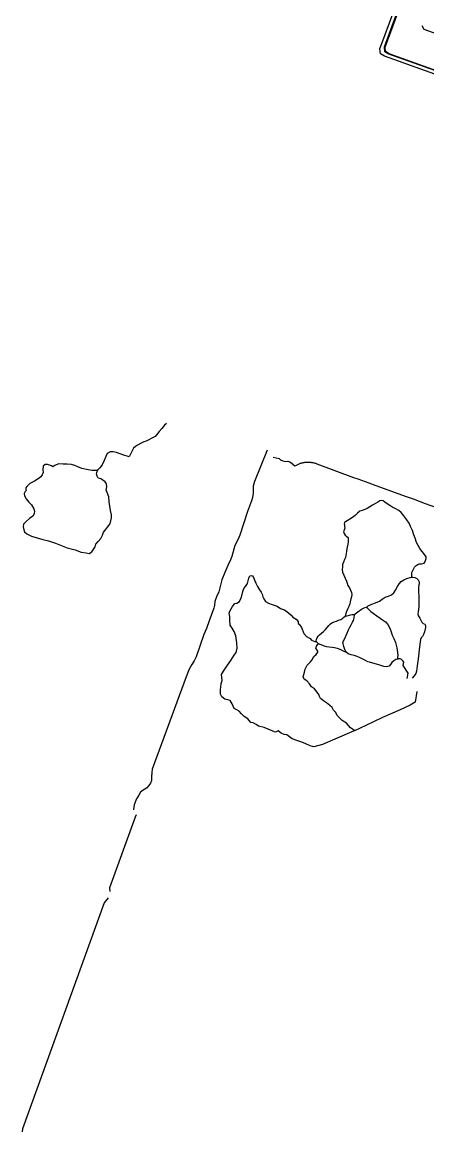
# Model space of a CAD drawing. Header units: inches. Extents: x 327545 to 344127, y 4677187 to 4689491.
# Drawn here: x 327545 to 328930, y 4679642 to 4683436 of the extents above; entities that cross this region are included whole.
import ezdxf

# ---------------------------------------------------------------- set-up
doc = ezdxf.new("R2010")
doc.units = ezdxf.units.IN
doc.header["$MEASUREMENT"] = 0
doc.layers.add('Trails', color=7, linetype='Continuous')

msp = doc.modelspace()

# ---------------------------------------------------------------- linework, layer by layer
at = {"layer": 'Trails'}
for points in [[(329371.1868, 4683109.7077), (328782.5645, 4683319.8393), (328768.6101, 4683327.8105), (328766.6164, 4683345.2489), (329004.6415, 4683986.9321)], [(329076.0114, 4683227.5642), (328797.4287, 4683327.3847), (328783.6818, 4683335.0409), (328782.498, 4683351.9208), (329015.2353, 4683988.8427)], [(329382.0773, 4683118.6714), (329283.1852, 4683154.0551), (328798.0051, 4683328.3911), (328785.3844, 4683335.9318), (328784.5907, 4683351.0924), (328858.2485, 4683552.795)], [(328909.4799, 4683424.7906), (328916.756, 4683412.8843), (329305.317, 4683272.8233), (329308.2055, 4683270.1364), (329311.2812, 4683266.5645), (329312.8687, 4683264.2163), (329313.0672, 4683261.0413), (329283.1852, 4683178.0132), (329280.7483, 4683165.8026), (329280.7747, 4683160.8019), (329283.1852, 4683154.0551)], [(328038.1441, 4682063.7398), (328030.8129, 4682058.0157), (328021.1907, 4682046.5674), (328012.7139, 4682036.9508), (328003.3208, 4682025.0446), (327998.7388, 4682019.3204), (327987.742, 4682013.3674), (327975.3705, 4682007.1853), (327968.4975, 4682003.9797), (327960.2499, 4682000.7742), (327948.5657, 4681995.9659), (327938.2562, 4681989.5549), (327931.8414, 4681984.9756), (327924.5101, 4681979.0225), (327910.3059, 4681949.4859), (327888.7704, 4681956.8128), (327867.2349, 4681965.0556), (327855.7799, 4681966.8873), (327845.0121, 4681967.3452), (327835.1608, 4681961.85), (327829.8915, 4681951.5466), (327824.1639, 4681937.1217), (327817.9782, 4681922.6969), (327810.1888, 4681912.1644), (327803.0027, 4681905.3488), (327797.5043, 4681903.2881), (327784.2164, 4681903.2881), (327769.783, 4681905.5778), (327748.4767, 4681910.1571), (327734.9597, 4681915.8812), (327723.9629, 4681920.6895), (327712.5078, 4681923.6661), (327698.5327, 4681924.5819), (327684.7867, 4681924.5819), (327668.9787, 4681925.4978), (327656.4239, 4681919.9854), (327648.9667, 4681915.3718), (327644.7054, 4681919.2756), (327630.8563, 4681923.5344), (327622.6889, 4681923.1795), (327616.297, 4681917.856), (327615.2317, 4681905.4347), (327616.297, 4681896.5622), (327612.3908, 4681888.0447), (327607.7744, 4681881.3016), (327599.2519, 4681874.9135), (327586.468, 4681866.7509), (327570.4882, 4681858.2333), (327560.5453, 4681849.006), (327557.3493, 4681844.0375), (327557.3493, 4681839.7787), (327557.7045, 4681834.8101), (327555.2187, 4681830.9063), (327550.9574, 4681824.1632), (327552.0227, 4681817.0653), (327557.7045, 4681806.7733), (327567.2923, 4681794.3519), (327576.525, 4681785.8344), (327583.9823, 4681771.9934), (327586.1129, 4681764.5405), (327585.4027, 4681755.3132), (327580.4312, 4681747.5055), (327569.778, 4681738.988), (327559.835, 4681730.4704), (327549.537, 4681719.4686), (327548.4257, 4681711.0867), (327549.8461, 4681700.4397), (327552.6869, 4681693.3418), (327560.4992, 4681686.2439), (327576.4791, 4681678.4361), (327614.8306, 4681666.7245), (327634.0063, 4681663.1756), (327658.5086, 4681654.658), (327681.2354, 4681645.4307), (327698.6356, 4681638.6876), (327725.2686, 4681631.5897), (327745.5096, 4681624.1369), (327763.265, 4681622.0075), (327773.563, 4681619.8781), (327782.4407, 4681625.5565), (327794.1592, 4681642.2366), (327796.6449, 4681651.464), (327804.1022, 4681660.6913), (327812.9798, 4681670.2735), (327818.6615, 4681681.6302), (327821.8575, 4681691.9222), (327829.3147, 4681699.7299), (327836.4168, 4681709.6671), (327844.2292, 4681719.6042), (327847.7802, 4681731.3158), (327849.9109, 4681740.898), (327849.9109, 4681751.19), (327846.7149, 4681766.8055), (327841.7478, 4681795.4679), (327840.3274, 4681813.2127), (327835.3559, 4681827.4086), (327831.8049, 4681835.9261), (327833.5804, 4681847.2828), (327832.515, 4681857.2199), (327827.8987, 4681864.3179), (327820.4414, 4681869.9962), (327813.6944, 4681874.255), (327804.1065, 4681877.4491), (327800.9106, 4681883.4823), (327798.78, 4681891.645), (327799.135, 4681896.6135), (327803.0027, 4681905.3488)], [(328381.4588, 4681973.0214), (328338.1597, 4681865.7181), (328334.0851, 4681849.2927), (328333.3443, 4681825.9035), (328331.7568, 4681810.3459), (328327.788, 4681799.7097), (328314.6117, 4681762.5621), (328287.6242, 4681682.3932), (328281.2742, 4681666.3594), (328271.5904, 4681646.6744), (328261.2716, 4681609.5268), (328256.0329, 4681597.7793), (328247.1428, 4681578.7292), (328236.5066, 4681554.2817), (328227.1403, 4681529.3579), (328216.1865, 4681488.7178), (328208.4851, 4681471.7073), (328203.3278, 4681455.2215), (328201.8649, 4681441.4842), (328199.0415, 4681432.0439), (328183.9602, 4681389.3401), (328173.8002, 4681363.3051), (328165.0689, 4681342.8263), (328138.9545, 4681266.007), (328131.8901, 4681252.8307), (328123.6351, 4681239.2576), (328115.142, 4681223.5413), (328104.3469, 4681197.9825), (327988.8825, 4680881.4889), (327987.3744, 4680870.2176), (327986.5807, 4680855.2157), (327985.9457, 4680843.4682), (327982.9294, 4680834.2607), (327977.77, 4680825.9263), (327968.9594, 4680816.7982), (327957.6881, 4680809.6544), (327948.4012, 4680802.9869), (327942.6862, 4680793.4619), (327935.2249, 4680780.1268), (327927.6843, 4680759.4893), (327926.0174, 4680751.7899), (327924.3505, 4680743.9318), (327924.8288, 4680743.0446)], [(328401.8476, 4681948.9534), (328422.2818, 4681944.6041), (328427.5735, 4681939.3124), (328434.9818, 4681936.1374), (328444.5068, 4681934.0207), (328451.9152, 4681935.0791), (328461.4402, 4681931.904), (328476.1422, 4681918.8977), (328479.3633, 4681920.7103), (328492.7863, 4681926.8828), (328495.2009, 4681927.7624), (328497.6431, 4681928.5623), (328500.1102, 4681929.2816), (328502.5996, 4681929.9194), (328505.1087, 4681930.4751), (328507.6346, 4681930.9482), (328510.1747, 4681931.338), (328512.7262, 4681931.6443), (328515.2864, 4681931.8665), (328517.8525, 4681932.0046), (328520.4218, 4681932.0583), (328522.9914, 4681932.0276), (328525.644, 4681931.9087), (328528.2912, 4681931.7024), (328530.9303, 4681931.4092), (328533.5582, 4681931.0292), (328536.1722, 4681930.563), (328538.7695, 4681930.0109), (328541.3471, 4681929.3737), (328543.9024, 4681928.652), (328546.4326, 4681927.8465), (328548.9349, 4681926.9582), (328551.4065, 4681925.988), (328677.0296, 4681879.6632), (328691.099, 4681874.5884), (328728.5995, 4681861.0621)], [(328728.5995, 4681861.0621), (328752.8139, 4681852.0144), (328781.4719, 4681841.8703), (328853.5528, 4681815.8447), (328880.6266, 4681805.9021), (328921.8382, 4681790.7675), (328959.8706, 4681776.8004), (328994.063, 4681765.2529), (329017.9173, 4681757.1967)], [(328647.7729, 4681404.6959), (328649.5175, 4681405.4139), (328654.7512, 4681406.5421), (328662.3454, 4681407.9781), (328666.7582, 4681409.414), (328671.8894, 4681410.5423), (328676.4048, 4681411.0551), (328680.7869, 4681410.5412), (328682.5819, 4681413.5718), (328691.4909, 4681419.8794), (328704.2975, 4681428.7843), (328713.2064, 4681433.9788), (328719.1458, 4681435.463), (328721.3009, 4681434.1704), (328726.6248, 4681439.9956), (328739.1866, 4681446.4632), (328751.7482, 4681450.458), (328765.2616, 4681455.7843), (328774.2069, 4681462.8226), (328785.246, 4681469.8609), (328796.6657, 4681473.6655), (328806.3724, 4681478.0406), (328814.5566, 4681484.8887), (328820.2664, 4681493.4489), (328826.7376, 4681506.1939), (328832.0668, 4681515.1346), (328839.6799, 4681523.6947), (328849.006, 4681529.5917), (328858.9031, 4681534.1571), (328870.5131, 4681537.3909), (328875.7267, 4681538.0075), (328875.5241, 4681545.599), (328875.9941, 4681554.5245), (328878.9708, 4681561.7275), (328884.4544, 4681572.0622), (328890.5646, 4681578.0126), (328896.6748, 4681582.2404), (328901.3749, 4681583.6497), (328909.3652, 4681584.276), (328918.1388, 4681586.4683), (328920.4889, 4681590.2263), (328922.1045, 4681595.5729), (328924.3108, 4681601.7782), (328924.4057, 4681608.0773), (328919.3922, 4681615.4369), (328911.0886, 4681626.0848), (328903.255, 4681636.2629), (328897.2962, 4681646.3427), (328892.0624, 4681657.42), (328886.9312, 4681671.4718), (328883.0315, 4681683.1646), (328877.7977, 4681697.4215), (328870.922, 4681712.1913), (328866.2869, 4681722.8444), (328859.1033, 4681734.1269), (328848.8409, 4681748.1788), (328839.6048, 4681759.2561), (328831.6001, 4681765.9231), (328819.3879, 4681772.6925), (328811.1028, 4681776.6208), (328800.943, 4681782.98), (328791.9122, 4681789.2367), (328783.7023, 4681795.3907), (328777.6475, 4681798.8781), (328772.6189, 4681800.1089), (328766.4615, 4681799.3909), (328759.6884, 4681795.3907), (328751.5811, 4681790.3649), (328741.0109, 4681784.1083), (328732.4931, 4681778.3645), (328723.6675, 4681773.5437), (328715.7655, 4681769.7487), (328706.1188, 4681766.7743), (328698.4221, 4681763.7998), (328689.9043, 4681757.0303), (328681.7971, 4681749.3377), (328673.2793, 4681742.7733), (328664.2485, 4681736.8244), (328654.422, 4681731.0952), (328648.9829, 4681727.4028), (328646.0068, 4681725.1463), (328645.1859, 4681721.1461), (328645.3911, 4681716.9408), (328646.3147, 4681711.915), (328646.52, 4681705.9661), (328642.6203, 4681693.2476), (328644.2623, 4681687.5038), (328647.854, 4681681.76), (328653.2931, 4681677.4521), (328658.1164, 4681673.5546), (328658.4243, 4681668.8364), (328658.1164, 4681658.7848), (328656.7823, 4681651.5024), (328654.3139, 4681636.0219), (328652.2614, 4681625.7651), (328650.2089, 4681612.1235), (328648.8748, 4681605.2515), (328645.616, 4681598.3281), (328642.0243, 4681589.1995), (328639.0482, 4681581.6095), (328638.8429, 4681574.3272), (328637.8166, 4681563.7627), (328639.4587, 4681555.4546), (328643.5636, 4681545.7107), (328648.1816, 4681534.7359), (328652.4918, 4681524.4791), (328654.6469, 4681517.7096), (328657.4354, 4681510.4324), (328662.464, 4681502.227), (328666.1584, 4681493.5087), (328669.3398, 4681485.5084), (328671.0844, 4681479.0466), (328670.2634, 4681471.6617), (328667.5952, 4681463.764), (328665.0296, 4681454.5328), (328664.0034, 4681447.3531), (328660.5142, 4681438.4296), (328657.1276, 4681431.1473), (328652.5962, 4681420.6965), (328650.6463, 4681413.6193), (328648.7991, 4681408.1832), (328647.7729, 4681404.6959)], [(328680.2146, 4681013.2096), (328679.2677, 4681012.7665), (328612.4819, 4680984.5385), (328570.3415, 4680966.497), (328541.246, 4680958.135), (328536.2082, 4680958.8028), (328528.2699, 4680961.9225), (328513.4844, 4680968.5588), (328499.6389, 4680973.864), (328482.4606, 4680980.181), (328466.9365, 4680985.9211), (328458.0109, 4680992.4453), (328448.5985, 4680998.8883), (328439.7262, 4680999.9759), (328429.3112, 4681004.8372), (328418.6262, 4681012.3762), (328409.9903, 4681008.8915), (328401.3377, 4681011.2569), (328384.6631, 4681018.8029), (328371.0083, 4681024.3677), (328352.474, 4681029.3251), (328344.0016, 4681034.437), (328334.1101, 4681039.793), (328325.2179, 4681041.6149), (328315.055, 4681053.888), (328302.4564, 4681062.1947), (328293.9781, 4681070.6698), (328285.5777, 4681080.4471), (328277.644, 4681084.4431), (328269.2778, 4681089.8487), (328262.5638, 4681105.1831), (328255.0974, 4681116.9925), (328246.161, 4681119.4067), (328236.7745, 4681121.7522), (328226.706, 4681129.4775), (328221.9223, 4681138.1942), (328221.6772, 4681154.6087), (328222.79, 4681163.6267), (328224.695, 4681174.7012), (328227.4798, 4681185.3538), (328225.5146, 4681205.0594), (328232.4495, 4681216.6408), (328246.3752, 4681237.7337), (328257.8057, 4681253.8989), (328269.1803, 4681272.134), (328275.5645, 4681280.5136), (328278.5806, 4681295.6536), (328277.6091, 4681313.952), (328274.3321, 4681338.004), (328269.334, 4681352.0501), (328261.9913, 4681364.4391), (328255.3669, 4681373.8201), (328253.5823, 4681389.7859), (328253.9227, 4681403.7379), (328251.3808, 4681415.3012), (328254.2891, 4681422.6303), (328262.6437, 4681437.6763), (328271.1101, 4681448.5822), (328278.3242, 4681449.8138), (328287.0957, 4681455.3102), (328292.5681, 4681467.9674), (328295.6271, 4681478.5673), (328298.686, 4681489.1671), (328301.745, 4681499.767), (328306.9848, 4681506.283), (328314.5133, 4681516.5261), (328316.5657, 4681526.0629), (328318.9492, 4681535.1306), (328322.8641, 4681543.5229), (328327.0713, 4681544.0354), (328330.9342, 4681542.5468), (328334.6465, 4681537.7875), (328339.1199, 4681525.48), (328342.3502, 4681517.919), (328348.5615, 4681506.1367), (328355.7107, 4681495.0172), (328361.1643, 4681487.5557), (328364.9346, 4681480.0585), (328367.0605, 4681471.6531), (328370.5417, 4681464.2056), (328376.4258, 4681455.1538), (328386.236, 4681449.8931), (328398.7972, 4681445.0525), (328415.9341, 4681439.1271), (328427.6591, 4681431.1549), (328440.6089, 4681426.8431), (328454.2983, 4681416.4486), (328463.9996, 4681408.8245), (328469.604, 4681401.6074), (328480.9497, 4681394.8915), (328487.0328, 4681386.9965), (328487.5236, 4681379.4679), (328490.4051, 4681377.1856), (328498.6919, 4681366.5294), (328506.6333, 4681345.2129), (328516.5148, 4681335.1757), (328528.7776, 4681328.5998), (328532.9459, 4681323.4163), (328544.7516, 4681318.2078), (328550.5476, 4681316.9231)], [(328875.7267, 4681538.0075), (328878.8234, 4681538.3738), (328886.5078, 4681537.5204), (328893.1249, 4681533.8933), (328897.8209, 4681529.1994), (328900.3824, 4681522.7986), (328901.2362, 4681515.9712), (328900.1661, 4681511.8064), (328898.8854, 4681501.7786), (328898.9378, 4681486.9366), (328899.5258, 4681473.1885), (328900.1661, 4681459.747), (328899.9527, 4681449.0791), (328899.9527, 4681437.9844), (328898.8854, 4681427.9566), (328897.6047, 4681419.4223), (328896.3239, 4681413.2349), (328897.9862, 4681407.4224), (328902.9347, 4681397.9111), (328909.5581, 4681385.0716), (328914.8946, 4681380.3777), (328919.8041, 4681377.8174), (328922.3655, 4681372.9102), (328922.3655, 4681366.7228), (328919.1637, 4681350.9343), (328916.2592, 4681342.0859), (328912.099, 4681335.7874), (328907.6944, 4681330.8627), (328905.0298, 4681325.7266), (328902.9204, 4681308.9043), (328900.5724, 4681289.9154), (328898.4379, 4681268.793), (328896.7302, 4681250.6576), (328894.5956, 4681234.6557), (328891.6717, 4681217.1312), (328889.6861, 4681209.0527), (328884.3282, 4681200.8269), (328877.5092, 4681192.9632)], [(328828.6915, 4681258.5762), (328827.8798, 4681258.4971), (328820.6413, 4681256.4564), (328813.9596, 4681252.5605), (328807.8347, 4681246.4384), (328803.3802, 4681240.3163), (328798.1833, 4681234.5652), (328789.8311, 4681231.7824), (328779.8086, 4681232.71), (328769.4148, 4681236.0493), (328754.7521, 4681240.8728), (328742.5023, 4681244.7687), (328730.8093, 4681247.737), (328725.2412, 4681248.6646), (328717.6315, 4681253.6736), (328708.1657, 4681258.126), (328699.2568, 4681262.764), (328689.2342, 4681267.5875), (328678.4692, 4681270.3702), (328668.0755, 4681273.3386), (328658.4241, 4681276.4924), (328651.1855, 4681282.0579), (328646.9167, 4681291.5194), (328643.3902, 4681301.7229), (328640.7917, 4681310.0712), (328639.6782, 4681316.5644), (328645.2462, 4681326.2113), (328653.784, 4681344.5777), (328659.5377, 4681357.935), (328664.0216, 4681367.5632), (328668.1048, 4681375.3549), (328673.673, 4681384.2599), (328676.2714, 4681390.382), (328678.6842, 4681398.9158), (328680.3546, 4681408.7483), (328680.7869, 4681410.5412), (328682.5819, 4681413.5718), (328691.4909, 4681419.8794), (328704.2975, 4681428.7843), (328713.2064, 4681433.9788), (328719.1458, 4681435.463), (328721.3009, 4681434.1704), (328722.8578, 4681433.2367), (328728.2403, 4681428.5988), (328736.2212, 4681421.5491), (328743.2742, 4681415.427), (328756.6376, 4681405.78), (328767.217, 4681398.7303), (328775.8072, 4681392.8842), (328785.4586, 4681386.2056), (328794.3675, 4681376.3731), (328801.0492, 4681364.4999), (328805.6893, 4681351.3281), (328809.0301, 4681340.1969), (328814.4127, 4681329.0659), (328819.6095, 4681315.152), (328824.4352, 4681297.1566), (328827.4049, 4681281.0165), (328827.7761, 4681270.9985), (328826.4771, 4681264.5668), (328826.4771, 4681261.784), (328827.7763, 4681259.0012), (328828.6915, 4681258.5762)], [(328550.5476, 4681316.9231), (328549.5213, 4681321.1284), (328549.9318, 4681325.5389), (328552.3948, 4681331.1801), (328556.1918, 4681336.7188), (328560.0915, 4681341.4369), (328567.2133, 4681347.0527), (328573.9865, 4681353.1041), (328580.8623, 4681359.9762), (328587.5328, 4681367.5663), (328592.4588, 4681373.2075), (328598.5135, 4681379.0539), (328602.4132, 4681382.5412), (328610.6232, 4681385.9259), (328617.9094, 4681388.1824), (328625.8114, 4681390.8492), (328633.4056, 4681394.0288), (328640.384, 4681398.0289), (328643.9758, 4681401.2086), (328647.7729, 4681404.6959)], [(328550.5476, 4681316.9231), (328554.7551, 4681313.2307), (328559.2706, 4681309.9485)], [(328680.2146, 4681013.2096), (328679.8094, 4681013.5063), (328666.3739, 4681023.3432), (328659.321, 4681031.552), (328652.1451, 4681039.0457), (328638.362, 4681048.7804), (328624.9479, 4681060.6608), (328620.9776, 4681065.3939), (328616.4386, 4681075.3795), (328607.9558, 4681083.8343), (328603.9472, 4681092.6242), (328595.9333, 4681099.5255), (328584.5294, 4681108.1146), (328573.7174, 4681115.8655), (328564.2737, 4681123.0129), (328560.6724, 4681129.8916), (328558.2665, 4681137.3012), (328552.705, 4681145.6217), (328543.1615, 4681156.4681), (328533.2989, 4681163.3193), (328526.5536, 4681173.3163), (328516.9486, 4681183.8051), (328508.0968, 4681190.1142), (328504.557, 4681197.3506), (328508.7549, 4681213.1973), (328511.2537, 4681223.4451), (328518.3613, 4681236.9504), (328529.1548, 4681248.3488), (328534.1941, 4681254.1095), (328541.5361, 4681266.838), (328548.7318, 4681274.4369), (328554.8551, 4681282.2203), (328554.3364, 4681285.6233), (328550.6121, 4681291.7869), (328548.183, 4681294.7821), (328550.5471, 4681302.1075), (328554.2796, 4681308.8294), (328559.2706, 4681309.9485)], [(328559.2706, 4681309.9485), (328567.4804, 4681306.4612), (328576.7165, 4681303.7944), (328584.7212, 4681301.7431), (328593.0337, 4681299.6917), (328603.2961, 4681298.4609), (328611.4033, 4681297.5378), (328621.05, 4681295.0761), (328629.8756, 4681291.9991), (328638.496, 4681287.3835), (328645.6796, 4681284.5116), (328651.1855, 4681282.0579)], [(328848.853, 4681248.108), (328844.9553, 4681252.5605), (328841.0576, 4681256.4564), (328835.4895, 4681259.2391), (328828.6915, 4681258.5762)], [(328859.5039, 4681191.6123), (328863.5146, 4681210.3207), (328846.8035, 4681236.3789), (328848.853, 4681248.108)], [(328893.0106, 4681147.573), (328886.7293, 4681111.0558), (328870.211, 4681101.188), (328836.0744, 4681084.2894), (328776.0772, 4681058.6006), (328718.9877, 4681031.3524), (328680.2146, 4681013.2096)], [(327934.1931, 4680725.6755), (327930.383, 4680718.0555), (327842.8035, 4680475.6227), (327843.9237, 4680463.0565)], [(327837.9044, 4680441.4929), (327824.555, 4680425.1082), (327545.1542, 4679651.6872), (327544.6251, 4679641.7389)]]:
    msp.add_lwpolyline(points, dxfattribs=at)

doc.saveas('drawing.dxf')
